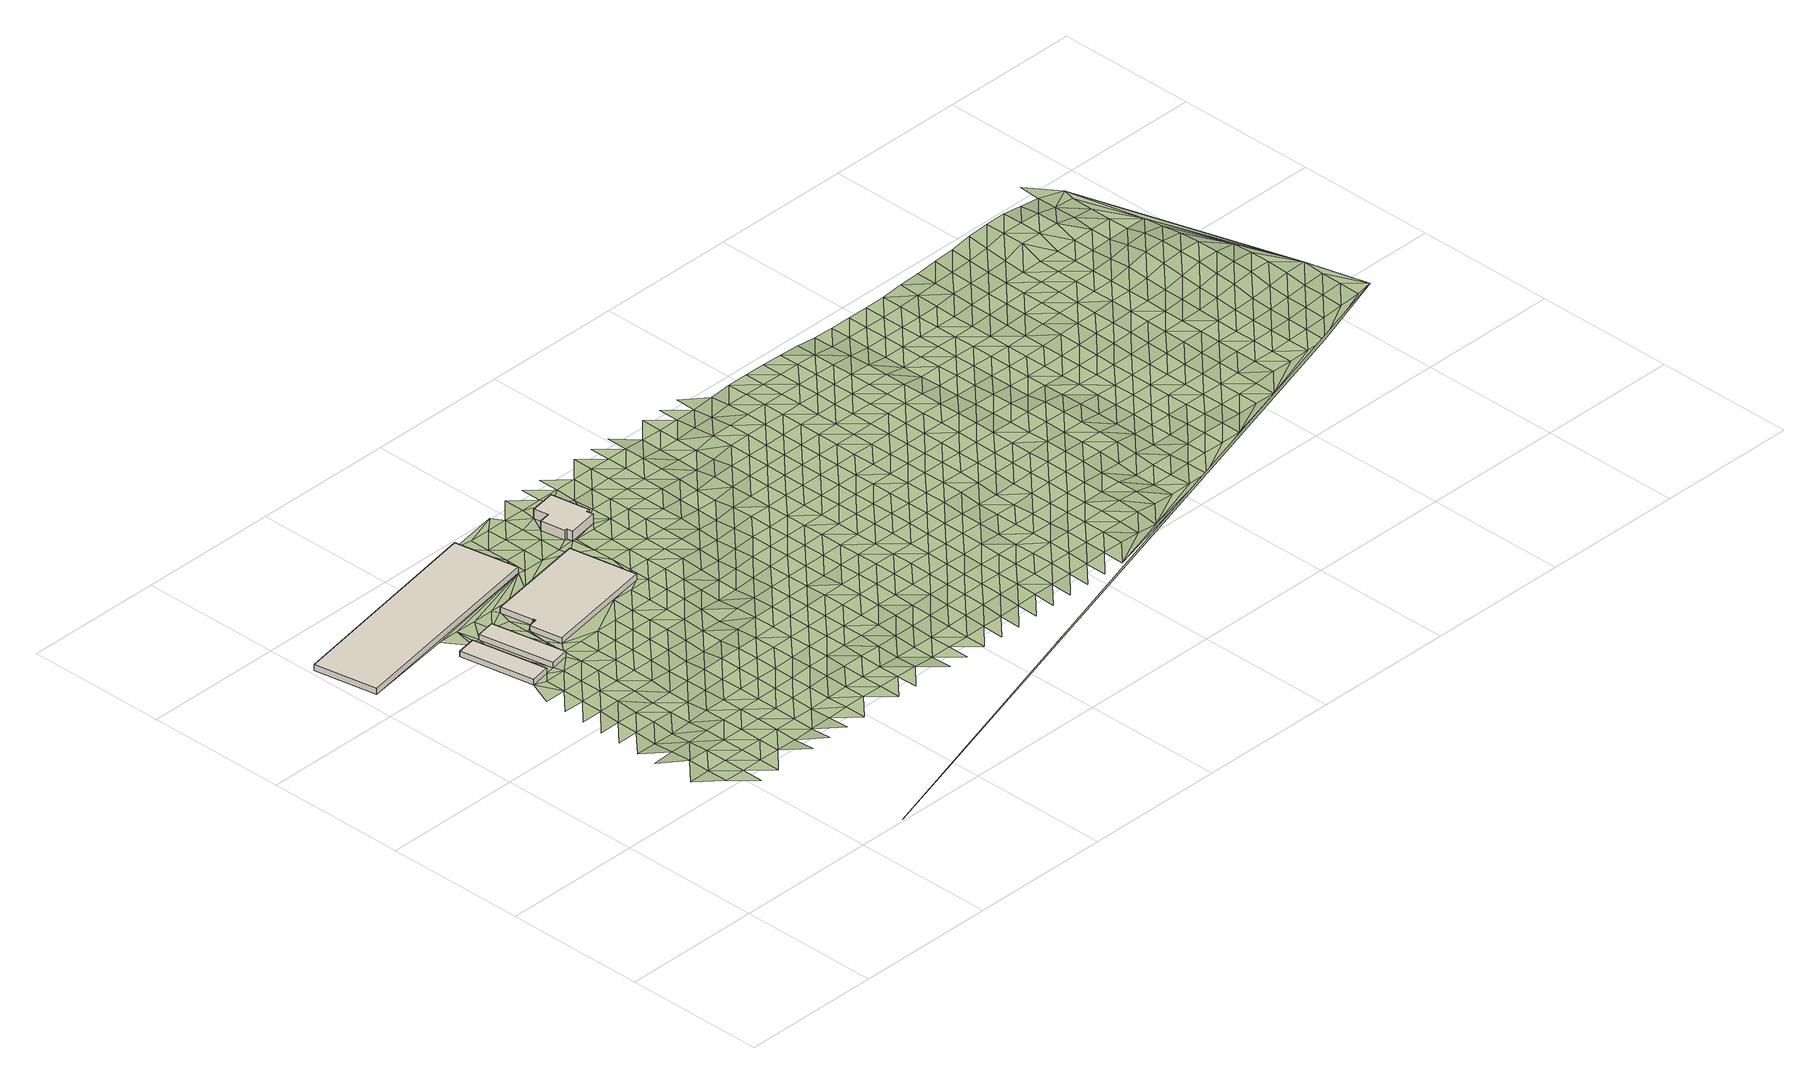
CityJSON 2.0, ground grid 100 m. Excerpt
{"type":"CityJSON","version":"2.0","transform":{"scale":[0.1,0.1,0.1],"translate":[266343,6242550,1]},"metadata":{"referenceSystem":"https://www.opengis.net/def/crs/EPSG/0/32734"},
"CityObjects":{
"building1":{"type":"Building","attributes":{"building":"office","building:levels":1,"building_height":4.1,"roof_height":8.4,"ground_height":4.3,"plus_code":"4FRW3FCF+97J"},"geometry":[{"type":"Solid","lod":"1","boundaries":[[[[0,1,2,3]],[[1,4,5,2]],[[4,6,7,5]],[[6,0,3,7]],[[3,2,5,7]],[[6,4,1,0]]]]}]},
"building2":{"type":"Building","attributes":{"building":"industrial","building:levels":1,"building_height":4.1,"roof_height":8.66,"ground_height":4.56,"plus_code":"4FRW3FCF+J6Q"},"geometry":[{"type":"Solid","lod":"1","boundaries":[[[[8,9,10,11]],[[9,12,13,10]],[[12,14,15,13]],[[14,8,11,15]],[[11,10,13,15]],[[14,12,9,8]]]]}]},
"building3":{"type":"Building","attributes":{"building":"office","building:levels":1,"building_height":4.1,"roof_height":8.33,"ground_height":4.23,"plus_code":"4FRW3FCF+98X"},"geometry":[{"type":"Solid","lod":"1","boundaries":[[[[16,17,18,19]],[[17,20,21,18]],[[20,22,23,21]],[[22,16,19,23]],[[19,18,21,23]],[[22,20,17,16]]]]}]},
"building4":{"type":"Building","attributes":{"building":"industrial","building:levels":1,"building_height":4.1,"roof_height":8.43,"ground_height":4.33,"plus_code":"4FRW3FCF+FHH"},"geometry":[{"type":"Solid","lod":"1","boundaries":[[[[24,25,26,27]],[[25,28,29,26]],[[28,30,31,29]],[[30,32,33,31]],[[32,34,35,33]],[[34,36,37,35]],[[36,38,39,37]],[[38,24,27,39]],[[27,26,29,31,33,35,37,39]],[[38,36,34,32,30,28,25,24]]]]}]},
"building5":{"type":"Building","attributes":{"building":"industrial","building:levels":2,"building_height":6.9,"roof_height":11.44,"ground_height":4.54,"plus_code":"4FRW3FCF+JRW"},"geometry":[{"type":"Solid","lod":"1","boundaries":[[[[40,41,42,43]],[[41,44,45,42]],[[44,46,47,45]],[[46,48,49,47]],[[48,50,51,49]],[[50,52,53,51]],[[52,54,55,53]],[[54,56,57,55]],[[56,58,59,57]],[[58,40,43,59]],[[43,42,45,47,49,51,53,55,57,59]],[[58,56,54,52,50,48,46,44,41,40]]]]}]},
"terrain1":{"type":"TINRelief","geometry":[{"type":"CompositeSurface","lod":"1","boundaries":[[[60,61,62]],[[60,62,63]],[[64,62,61]],[[65,66,63]],[[61,67,64]],[[68,65,69]],[[63,62,70]],[[64,71,62]],[[68,69,72]],[[62,71,70]],[[65,63,73]],[[74,72,75]],[[73,69,65]],[[73,63,70]],[[64,76,71]],[[77,75,78]],[[64,79,76]],[[72,69,80]],[[70,71,81]],[[69,73,82]],[[83,78,84]],[[81,71,76]],[[69,82,80]],[[85,75,72]],[[70,86,73]],[[87,84,88]],[[81,86,70]],[[89,76,79]],[[72,80,85]],[[90,88,4]],[[82,73,91]],[[75,92,78]],[[86,91,73]],[[93,81,76]],[[75,85,92]],[[78,94,84]],[[80,82,95]],[[81,93,86]],[[96,4,88]],[[91,97,82]],[[93,76,89]],[[78,92,94]],[[80,95,85]],[[88,84,98]],[[82,97,95]],[[4,96,6]],[[99,91,86]],[[84,94,98]],[[86,93,100]],[[85,101,92]],[[96,88,102]],[[91,99,97]],[[95,101,85]],[[86,100,99]],[[98,102,88]],[[102,6,96]],[[92,103,94]],[[93,89,104]],[[89,105,106]],[[92,101,103]],[[97,107,95]],[[104,100,93]],[[97,99,108]],[[104,89,106]],[[109,6,110]],[[6,111,110]],[[111,6,102]],[[95,107,101]],[[112,98,94]],[[97,108,107]],[[94,103,113]],[[109,114,115]],[[116,115,12]],[[109,110,117]],[[110,111,118]],[[99,100,119]],[[94,113,112]],[[110,118,117]],[[100,104,120]],[[114,109,117]],[[101,121,103]],[[122,102,98]],[[119,108,99]],[[20,111,102]],[[121,101,107]],[[117,118,114]],[[100,120,119]],[[106,123,104]],[[122,98,112]],[[113,103,124]],[[125,123,106]],[[20,102,122]],[[124,103,121]],[[107,108,126]],[[127,120,104]],[[108,119,128]],[[114,118,129]],[[123,127,104]],[[112,113,130]],[[108,128,126]],[[131,113,124]],[[132,121,107]],[[119,120,133]],[[122,134,20]],[[129,118,135]],[[112,130,122]],[[113,131,130]],[[127,133,120]],[[107,126,132]],[[136,20,134]],[[136,135,20]],[[137,128,119]],[[124,121,138]],[[139,134,122]],[[133,137,119]],[[123,140,127]],[[136,134,34]],[[121,132,138]],[[123,141,142]],[[139,122,130]],[[143,135,136]],[[144,131,124]],[[126,128,145]],[[137,146,128]],[[123,142,140]],[[147,136,34]],[[134,148,34]],[[149,129,135]],[[147,143,136]],[[143,150,135]],[[133,127,151]],[[114,12,115]],[[134,139,148]],[[124,138,144]],[[130,131,152]],[[128,146,145]],[[153,132,126]],[[154,135,150]],[[127,140,151]],[[155,143,147]],[[137,133,156]],[[154,149,135]],[[155,150,143]],[[131,144,152]],[[139,130,157]],[[126,145,153]],[[155,147,158]],[[138,132,159]],[[133,151,156]],[[155,154,150]],[[146,137,160]],[[155,158,161]],[[140,142,162]],[[148,163,34]],[[130,152,157]],[[114,129,12]],[[148,139,163]],[[132,153,159]],[[162,142,164]],[[144,138,165]],[[137,156,160]],[[146,166,145]],[[139,157,163]],[[140,167,151]],[[149,154,168]],[[138,159,165]],[[140,162,169]],[[152,144,170]],[[146,160,166]],[[153,145,171]],[[140,169,167]],[[156,151,172]],[[144,165,170]],[[12,129,149]],[[157,152,173]],[[162,164,174]],[[145,166,171]],[[153,175,159]],[[151,167,172]],[[160,156,176]],[[174,169,162]],[[152,170,173]],[[157,177,163]],[[168,154,178]],[[179,34,163]],[[153,171,175]],[[180,165,159]],[[156,172,176]],[[166,160,181]],[[157,173,177]],[[167,169,182]],[[12,149,168]],[[159,175,180]],[[169,174,183]],[[184,170,165]],[[160,176,181]],[[185,171,166]],[[169,183,182]],[[186,172,167]],[[165,180,184]],[[187,173,170]],[[166,181,185]],[[175,171,188]],[[167,182,186]],[[177,179,163]],[[172,189,176]],[[183,174,190]],[[170,184,187]],[[12,168,178]],[[177,173,191]],[[171,185,188]],[[192,190,174]],[[193,180,175]],[[172,186,189]],[[181,176,194]],[[173,187,191]],[[182,183,195]],[[175,188,193]],[[190,196,183]],[[179,197,34]],[[180,198,184]],[[199,178,154]],[[176,189,194]],[[200,185,181]],[[191,179,177]],[[183,196,195]],[[184,198,187]],[[182,201,186]],[[180,193,198]],[[202,190,192]],[[181,194,200]],[[203,12,178]],[[188,185,204]],[[182,195,201]],[[187,205,191]],[[189,186,206]],[[190,202,196]],[[188,204,193]],[[185,200,204]],[[205,187,198]],[[186,201,206]],[[203,178,207]],[[189,208,194]],[[209,12,203]],[[191,210,179]],[[196,211,195]],[[209,212,12]],[[191,205,213]],[[196,202,214]],[[194,208,200]],[[193,215,198]],[[189,206,208]],[[204,216,193]],[[195,211,201]],[[210,191,213]],[[196,214,211]],[[212,209,217]],[[193,216,215]],[[218,205,198]],[[202,219,220]],[[203,221,209]],[[222,204,200]],[[223,212,217]],[[207,178,199]],[[208,224,200]],[[206,201,225]],[[220,214,202]],[[201,211,226]],[[215,218,198]],[[197,179,210]],[[227,213,205]],[[221,217,209]],[[222,216,204]],[[203,207,221]],[[200,224,222]],[[201,226,225]],[[208,206,228]],[[227,205,218]],[[210,213,229]],[[215,216,230]],[[214,231,211]],[[214,220,232]],[[223,217,233]],[[206,225,228]],[[216,222,230]],[[217,221,234]],[[224,208,235]],[[231,226,211]],[[236,212,223]],[[229,213,227]],[[214,232,231]],[[233,217,234]],[[229,197,210]],[[237,218,215]],[[208,228,235]],[[238,215,230]],[[207,239,221]],[[224,240,222]],[[226,241,225]],[[242,232,220]],[[243,207,199]],[[231,244,226]],[[238,237,215]],[[245,227,218]],[[234,221,239]],[[207,243,239]],[[224,235,240]],[[246,242,220]],[[247,197,229]],[[230,222,248]],[[233,236,223]],[[226,244,241]],[[228,225,249]],[[245,218,237]],[[250,199,197]],[[247,250,197]],[[251,229,227]],[[230,248,238]],[[231,232,252]],[[222,240,248]],[[242,253,232]],[[234,254,233]],[[225,241,249]],[[239,255,234]],[[235,228,256]],[[231,252,244]],[[245,251,227]],[[232,253,252]],[[243,199,257]],[[258,247,229]],[[243,259,239]],[[250,260,199]],[[254,234,255]],[[237,238,261]],[[228,249,256]],[[248,262,238]],[[236,233,254]],[[257,199,260]],[[241,244,263]],[[240,235,264]],[[257,259,243]],[[258,229,251]],[[239,265,255]],[[237,261,245]],[[247,266,250]],[[265,239,259]],[[244,252,263]],[[261,238,262]],[[253,242,267]],[[235,256,264]],[[242,268,269]],[[260,250,266]],[[270,248,240]],[[259,257,271]],[[272,257,260]],[[266,247,258]],[[241,273,249]],[[274,241,263]],[[242,269,267]],[[40,254,255]],[[251,245,275]],[[255,265,40]],[[252,253,276]],[[261,277,245]],[[264,270,240]],[[278,272,260]],[[279,262,248]],[[241,274,273]],[[251,275,258]],[[280,256,249]],[[275,245,277]],[[260,266,278]],[[253,267,276]],[[41,40,265]],[[281,263,252]],[[248,270,279]],[[272,282,257]],[[283,261,262]],[[254,40,284]],[[249,273,280]],[[258,285,266]],[[264,256,286]],[[278,287,272]],[[281,252,276]],[[288,274,263]],[[267,269,289]],[[290,254,284]],[[285,258,275]],[[283,262,279]],[[291,277,261]],[[256,280,286]],[[289,269,292]],[[287,282,272]],[[293,278,266]],[[294,270,264]],[[288,263,281]],[[273,274,295]],[[261,283,291]],[[293,266,285]],[[277,296,275]],[[267,297,276]],[[286,294,264]],[[298,267,289]],[[284,40,58]],[[273,295,280]],[[299,279,270]],[[274,288,295]],[[287,278,300]],[[275,296,285]],[[296,277,291]],[[278,293,301]],[[267,298,297]],[[290,284,302]],[[303,281,276]],[[270,294,299]],[[286,280,304]],[[305,283,279]],[[306,289,292]],[[287,300,282]],[[278,301,300]],[[307,282,308]],[[309,293,285]],[[288,281,303]],[[302,284,58]],[[280,295,304]],[[303,276,297]],[[309,285,296]],[[282,300,308]],[[305,279,299]],[[310,291,283]],[[311,298,289]],[[294,286,312]],[[286,304,313]],[[301,293,314]],[[295,288,315]],[[303,316,288]],[[283,305,310]],[[293,309,317]],[[318,308,300]],[[306,311,289]],[[58,308,319]],[[296,291,320]],[[297,298,321]],[[312,286,313]],[[299,294,322]],[[288,316,315]],[[293,317,314]],[[319,308,318]],[[323,302,58]],[[300,301,324]],[[304,295,325]],[[320,291,310]],[[298,311,321]],[[302,323,326]],[[309,296,327]],[[303,297,328]],[[294,312,322]],[[305,299,329]],[[306,330,331]],[[58,319,323]],[[301,314,324]],[[315,325,295]],[[300,332,318]],[[317,309,327]],[[328,316,303]],[[333,313,304]],[[327,296,320]],[[328,297,321]],[[329,299,322]],[[310,305,334]],[[311,306,335]],[[300,324,332]],[[333,304,325]],[[336,314,317]],[[337,312,313]],[[338,319,318]],[[316,339,315]],[[340,316,328]],[[305,329,334]],[[317,327,336]],[[335,306,331]],[[320,310,341]],[[321,311,342]],[[318,332,338]],[[337,313,333]],[[343,324,314]],[[323,319,344]],[[345,322,312]],[[316,340,339]],[[346,325,315]],[[341,310,334]],[[314,336,343]],[[311,335,342]],[[344,347,323]],[[348,327,320]],[[349,328,321]],[[344,319,338]],[[312,337,345]],[[332,324,350]],[[351,331,352]],[[353,329,322]],[[339,346,315]],[[354,333,325]],[[324,343,350]],[[348,320,341]],[[342,349,321]],[[355,340,328]],[[356,336,327]],[[353,322,345]],[[357,334,329]],[[358,338,332]],[[359,335,331]],[[354,325,346]],[[360,337,333]],[[332,350,358]],[[328,349,355]],[[356,327,348]],[[361,343,336]],[[339,340,362]],[[329,353,357]],[[359,331,351]],[[334,363,341]],[[335,364,342]],[[360,333,354]],[[338,365,344]],[[366,345,337]],[[340,355,362]],[[361,336,356]],[[338,358,367]],[[350,343,368]],[[369,346,339]],[[363,334,357]],[[335,359,364]],[[370,348,341]],[[371,349,342]],[[365,338,367]],[[337,360,366]],[[350,368,358]],[[354,346,369]],[[372,353,345]],[[373,351,374]],[[368,343,361]],[[369,339,362]],[[370,341,363]],[[364,371,342]],[[355,349,375]],[[376,356,348]],[[377,344,365]],[[372,345,366]],[[378,357,353]],[[367,358,379]],[[354,380,360]],[[381,359,351]],[[368,379,358]],[[370,376,348]],[[349,371,375]],[[354,369,380]],[[362,355,382]],[[383,361,356]],[[353,372,378]],[[381,351,373]],[[363,357,384]],[[367,385,365]],[[366,360,386]],[[359,387,364]],[[362,382,369]],[[355,375,382]],[[383,356,376]],[[380,386,360]],[[379,385,367]],[[388,368,361]],[[363,384,370]],[[378,384,357]],[[359,381,387]],[[365,389,377]],[[371,364,390]],[[372,366,391]],[[368,388,379]],[[392,380,369]],[[373,393,394]],[[383,388,361]],[[385,389,365]],[[386,391,366]],[[392,369,382]],[[390,364,387]],[[395,375,371]],[[378,372,396]],[[376,370,397]],[[373,394,381]],[[384,398,370]],[[391,396,372]],[[376,397,383]],[[399,386,380]],[[379,400,385]],[[379,388,401]],[[397,370,398]],[[371,390,395]],[[380,392,402]],[[382,375,403]],[[384,378,404]],[[387,381,405]],[[396,406,378]],[[379,401,400]],[[380,402,399]],[[394,407,381]],[[408,389,385]],[[391,386,409]],[[375,395,403]],[[388,383,410]],[[392,382,411]],[[404,378,406]],[[397,412,383]],[[381,407,405]],[[389,408,413]],[[414,398,384]],[[415,390,387]],[[385,400,408]],[[386,399,409]],[[410,401,388]],[[396,391,416]],[[417,394,418]],[[410,383,412]],[[382,403,411]],[[402,392,419]],[[384,404,414]],[[415,387,405]],[[420,395,390]],[[421,397,398]],[[391,409,416]],[[396,422,406]],[[400,401,423]],[[407,394,424]],[[392,411,419]],[[425,399,402]],[[423,401,410]],[[421,398,414]],[[390,415,420]],[[426,412,397]],[[395,427,403]],[[396,416,422]],[[394,417,424]],[[406,428,404]],[[405,407,429]],[[402,419,425]],[[408,400,430]],[[399,431,409]],[[395,420,427]],[[397,421,426]],[[400,423,432]],[[433,410,412]],[[411,403,434]],[[428,406,422]],[[407,424,429]],[[430,435,408]],[[436,414,404]],[[437,415,405]],[[400,432,430]],[[399,425,431]],[[416,409,438]],[[439,417,440]],[[433,412,426]],[[403,427,434]],[[423,410,441]],[[415,437,420]],[[411,442,419]],[[404,428,436]],[[437,405,429]],[[443,421,414]],[[409,431,438]],[[422,416,444]],[[441,432,423]],[[424,417,445]],[[441,410,433]],[[411,434,442]],[[425,419,446]],[[443,414,436]],[[447,426,421]],[[427,420,448]],[[437,449,420]],[[416,438,444]],[[417,439,445]],[[428,422,450]],[[429,424,451]],[[419,442,446]],[[452,430,432]],[[431,425,453]],[[420,449,448]],[[421,443,447]],[[432,441,454]],[[433,426,455]],[[456,434,427]],[[429,451,437]],[[450,422,444]],[[424,445,451]],[[436,428,457]],[[432,454,452]],[[425,446,453]],[[433,455,441]],[[439,458,459]],[[460,438,431]],[[455,426,447]],[[427,448,456]],[[461,449,437]],[[442,434,462]],[[428,450,457]],[[443,436,463]],[[464,430,452]],[[461,437,451]],[[431,453,460]],[[444,438,465]],[[454,441,466]],[[467,445,439]],[[434,456,462]],[[468,446,442]],[[455,466,441]],[[463,436,457]],[[447,443,469]],[[448,449,470]],[[449,461,471]],[[438,460,465]],[[439,459,467]],[[450,444,472]],[[451,445,473]],[[442,462,468]],[[452,454,474]],[[453,446,475]],[[449,471,470]],[[443,463,469]],[[466,476,454]],[[477,455,447]],[[448,478,456]],[[472,444,465]],[[445,467,473]],[[452,474,464]],[[479,457,450]],[[461,451,480]],[[453,475,460]],[[454,476,474]],[[446,468,475]],[[455,477,466]],[[481,459,482]],[[477,447,469]],[[448,470,478]],[[462,456,483]],[[450,472,479]],[[451,473,480]],[[471,461,484]],[[485,465,460]],[[486,463,457]],[[459,487,467]],[[456,478,483]],[[485,460,475]],[[488,468,462]],[[466,489,476]],[[466,477,490]],[[486,457,479]],[[461,480,484]],[[471,491,470]],[[492,469,463]],[[459,481,487]],[[493,472,465]],[[473,467,494]],[[495,465,485]],[[462,483,488]],[[466,490,489]],[[496,481,482]],[[497,474,476]],[[470,491,478]],[[468,498,475]],[[471,484,491]],[[463,486,492]],[[477,469,499]],[[493,465,495]],[[467,487,494]],[[474,497,500]],[[501,479,472]],[[480,473,502]],[[468,488,498]],[[476,489,497]],[[499,490,477]],[[485,475,503]],[[499,469,492]],[[483,478,504]],[[472,493,501]],[[478,491,505]],[[473,494,502]],[[480,506,484]],[[507,486,479]],[[481,496,487]],[[498,503,475]],[[495,485,508]],[[483,504,488]],[[489,490,509]],[[478,505,504]],[[496,482,510]],[[509,490,499]],[[480,502,506]],[[507,479,501]],[[511,492,486]],[[484,512,491]],[[494,487,513]],[[508,485,503]],[[495,514,493]],[[487,496,513]],[[497,489,515]],[[512,505,491]],[[498,488,516]],[[484,506,512]],[[486,507,511]],[[504,517,488]],[[489,509,518]],[[519,499,492]],[[493,514,501]],[[514,495,508]],[[515,520,497]],[[521,502,494]],[[489,518,515]],[[488,517,516]],[[513,522,494]],[[523,503,498]],[[519,492,511]],[[509,499,524]],[[501,525,507]],[[504,505,526]],[[527,505,512]],[[494,522,521]],[[506,502,528]],[[514,525,501]],[[516,523,498]],[[529,508,503]],[[524,518,509]],[[530,513,496]],[[524,499,519]],[[505,527,526]],[[507,531,511]],[[517,504,532]],[[502,521,528]],[[512,506,533]],[[513,530,522]],[[529,503,523]],[[525,531,507]],[[530,496,510]],[[514,508,534]],[[504,526,532]],[[511,535,519]],[[536,515,518]],[[537,516,517]],[[506,528,533]],[[518,524,538]],[[525,514,534]],[[539,527,512]],[[521,522,540]],[[534,508,529]],[[531,535,511]],[[517,532,537]],[[518,538,536]],[[522,530,540]],[[519,541,524]],[[542,523,516]],[[512,533,539]],[[543,531,525]],[[526,527,544]],[[482,545,510]],[[535,541,519]],[[528,521,546]],[[525,534,543]],[[542,516,537]],[[521,540,547]],[[548,529,523]],[[538,524,549]],[[530,510,550]],[[527,539,544]],[[532,526,551]],[[541,549,524]],[[521,547,546]],[[535,531,552]],[[533,528,553]],[[530,550,540]],[[548,523,542]],[[531,543,554]],[[534,529,555]],[[538,556,536]],[[526,544,551]],[[537,532,557]],[[528,546,553]],[[531,554,552]],[[549,556,538]],[[541,535,558]],[[539,533,559]],[[547,540,560]],[[555,529,548]],[[543,534,561]],[[532,551,557]],[[550,560,540]],[[562,550,510]],[[542,537,563]],[[535,552,558]],[[556,564,536]],[[533,553,559]],[[541,565,549]],[[554,543,561]],[[566,544,539]],[[561,534,555]],[[542,563,548]],[[547,567,546]],[[560,568,547]],[[563,537,557]],[[556,549,565]],[[541,558,565]],[[539,559,566]],[[569,551,544]],[[547,568,567]],[[552,554,570]],[[546,571,553]],[[550,562,560]],[[561,572,554]],[[548,573,555]],[[574,564,556]],[[563,575,548]],[[544,566,569]],[[562,510,576]],[[557,551,577]],[[546,567,571]],[[554,572,570]],[[556,565,574]],[[558,552,578]],[[579,559,553]],[[560,580,568]],[[573,548,575]],[[581,561,555]],[[551,569,577]],[[560,562,580]],[[582,563,557]],[[552,570,578]],[[564,574,583]],[[553,571,579]],[[565,558,584]],[[561,581,572]],[[567,568,585]],[[559,586,566]],[[581,555,573]],[[580,585,568]],[[582,557,577]],[[587,575,563]],[[566,586,569]],[[545,576,510]],[[558,578,584]],[[559,579,586]],[[588,570,572]],[[574,565,589]],[[571,567,590]],[[576,580,562]],[[591,567,585]],[[563,582,587]],[[588,572,581]],[[573,575,592]],[[583,574,589]],[[577,569,593]],[[589,565,584]],[[567,591,590]],[[593,569,586]],[[594,578,570]],[[573,592,581]],[[595,579,571]],[[592,575,587]],[[588,596,570]],[[597,585,580]],[[598,580,576]],[[599,600,545]],[[601,582,577]],[[570,596,594]],[[589,602,583]],[[571,590,595]],[[603,577,593]],[[584,578,604]],[[579,605,586]],[[598,597,580]],[[606,591,585]],[[607,588,581]],[[592,608,581]],[[601,577,603]],[[600,609,610]],[[611,587,582]],[[578,594,604]],[[579,595,605]],[[588,607,596]],[[612,593,586]],[[613,589,584]],[[606,585,597]],[[607,581,608]],[[590,591,614]],[[582,601,611]],[[592,587,615]],[[589,613,602]],[[616,598,576]],[[613,584,604]],[[605,612,586]],[[594,596,617]],[[590,614,595]],[[603,593,618]],[[591,606,614]],[[615,587,611]],[[596,607,617]],[[616,576,545]],[[619,608,592]],[[620,597,598]],[[612,618,593]],[[621,605,595]],[[601,603,622]],[[623,602,613]],[[594,624,604]],[[606,597,620]],[[594,617,625]],[[592,615,619]],[[614,621,595]],[[616,620,598]],[[607,608,626]],[[622,603,618]],[[611,601,627]],[[604,624,613]],[[594,625,624]],[[607,626,617]],[[612,605,628]],[[626,608,619]],[[629,605,621]],[[614,606,630]],[[620,631,606]],[[601,622,627]],[[611,632,615]],[[616,545,633]],[[629,628,605]],[[625,617,634]],[[635,623,613]],[[614,630,621]],[[636,618,612]],[[606,631,630]],[[624,637,613]],[[632,611,627]],[[626,634,617]],[[638,619,615]],[[620,616,639]],[[636,612,628]],[[635,613,637]],[[621,640,629]],[[641,622,618]],[[624,625,642]],[[639,631,620]],[[634,643,625]],[[615,632,638]],[[630,640,621]],[[639,616,633]],[[644,626,619]],[[641,618,636]],[[645,633,545]],[[646,627,622]],[[625,643,642]],[[626,644,634]],[[647,628,629]],[[648,637,624]],[[644,619,638]],[[640,649,629]],[[630,631,650]],[[622,641,646]],[[651,631,639]],[[632,627,652]],[[624,642,648]],[[647,629,649]],[[635,637,653]],[[654,636,628]],[[631,651,650]],[[634,655,643]],[[640,630,656]],[[652,627,646]],[[634,644,657]],[[638,632,658]],[[659,639,633]],[[653,637,648]],[[654,628,647]],[[660,645,545]],[[661,641,636]],[[634,657,655]],[[630,650,656]],[[642,643,662]],[[640,663,649]],[[632,652,658]],[[659,633,645]],[[664,651,639]],[[644,638,665]],[[661,636,654]],[[666,646,641]],[[643,655,662]],[[640,656,663]],[[665,657,644]],[[667,647,649]],[[668,648,642]],[[665,638,658]],[[639,659,664]],[[650,651,669]],[[641,661,666]],[[652,646,670]],[[654,647,667]],[[642,662,668]],[[667,649,663]],[[655,657,671]],[[672,653,648]],[[651,664,669]],[[656,650,673]],[[670,646,666]],[[671,657,665]],[[674,658,652]],[[675,659,645]],[[654,676,661]],[[672,648,668]],[[650,669,673]],[[676,654,667]],[[655,677,662]],[[663,656,678]],[[655,671,679]],[[652,670,674]],[[675,645,660]],[[664,659,680]],[[666,661,681]],[[682,665,658]],[[655,679,677]],[[656,673,678]],[[676,681,661]],[[667,663,683]],[[668,662,684]],[[682,658,674]],[[659,675,680]],[[671,665,685]],[[686,669,664]],[[666,687,670]],[[683,676,667]],[[681,688,666]],[[662,677,684]],[[683,663,678]],[[685,679,671]],[[672,668,689]],[[664,680,686]],[[685,665,682]],[[690,673,669]],[[687,666,688]],[[691,674,670]],[[675,660,692]],[[689,668,684]],[[693,681,676]],[[669,686,690]],[[694,676,683]],[[677,679,695]],[[682,674,691]],[[678,673,696]],[[679,685,697]],[[670,687,691]],[[698,680,675]],[[676,694,693]],[[699,688,681]],[[679,697,695]],[[673,690,696]],[[685,682,700]],[[701,683,678]],[[702,684,677]],[[675,692,698]],[[680,703,686]],[[681,693,699]],[[700,682,691]],[[704,692,660]],[[687,688,705]],[[677,695,702]],[[701,678,696]],[[706,697,685]],[[707,689,684]],[[686,703,690]],[[708,694,683]],[[680,698,703]],[[687,705,691]],[[660,545,600]],[[705,688,699]],[[700,706,685]],[[707,684,702]],[[683,701,708]],[[709,696,690]],[[710,693,694]],[[695,697,711]],[[712,700,691]],[[706,713,697]],[[709,690,703]],[[714,698,692]],[[712,691,705]],[[715,704,660]],[[694,708,710]],[[716,699,693]],[[697,713,711]],[[717,701,696]],[[718,702,695]],[[692,704,714]],[[719,696,709]],[[698,720,703]],[[706,700,721]],[[693,710,716]],[[700,712,722]],[[699,723,705]],[[707,702,718]],[[717,696,719]],[[695,711,718]],[[708,701,724]],[[698,714,720]],[[700,722,721]],[[713,706,725]],[[705,723,712]],[[709,703,726]],[[723,699,716]],[[701,717,724]],[[710,708,727]],[[706,721,725]],[[728,707,718]],[[720,726,703]],[[711,713,729]],[[704,715,714]],[[719,709,730]],[[722,712,731]],[[712,723,732]],[[708,724,727]],[[716,710,733]],[[711,729,718]],[[713,725,729]],[[730,709,726]],[[714,734,720]],[[717,719,735]],[[712,732,731]],[[721,722,736]],[[710,727,733]],[[715,734,714]],[[723,716,737]],[[728,718,738]],[[735,719,730]],[[739,724,717]],[[722,731,736]],[[738,718,729]],[[725,721,740]],[[737,732,723]],[[741,726,720]],[[737,716,733]],[[742,720,734]],[[717,735,739]],[[743,727,724]],[[660,600,715]],[[721,736,740]],[[744,728,738]],[[742,741,720]],[[729,725,745]],[[746,731,732]],[[747,730,726]],[[734,715,748]],[[746,732,737]],[[724,739,743]],[[749,733,727]],[[725,740,745]],[[747,726,741]],[[734,748,742]],[[750,735,730]],[[751,738,729]],[[752,736,731]],[[727,743,749]],[[746,753,731]],[[733,754,737]],[[729,745,751]],[[750,730,747]],[[744,738,755]],[[756,739,735]],[[731,753,752]],[[757,740,736]],[[758,741,742]],[[754,733,749]],[[748,759,742]],[[760,748,715]],[[761,746,737]],[[751,755,738]],[[735,750,756]],[[762,743,739]],[[736,752,757]],[[742,759,758]],[[745,740,763]],[[746,761,753]],[[764,747,741]],[[761,737,754]],[[739,756,762]],[[765,749,743]],[[740,757,763]],[[764,741,758]],[[748,760,759]],[[752,753,766]],[[767,750,747]],[[751,745,768]],[[760,715,769]],[[743,762,765]],[[766,753,761]],[[754,749,770]],[[750,767,756]],[[745,763,768]],[[767,747,764]],[[757,752,771]],[[772,755,751]],[[754,770,761]],[[758,759,773]],[[770,749,765]],[[771,752,766]],[[759,760,774]],[[772,751,768]],[[758,773,764]],[[762,756,775]],[[759,774,773]],[[767,776,756]],[[777,763,757]],[[757,771,778]],[[600,769,715]],[[762,775,765]],[[779,766,761]],[[770,780,761]],[[756,776,775]],[[757,778,777]],[[769,774,760]],[[771,766,779]],[[767,764,781]],[[782,768,763]],[[779,761,780]],[[773,783,764]],[[770,765,784]],[[781,776,767]],[[775,785,765]],[[763,777,782]],[[781,764,783]],[[786,778,771]],[[787,772,768]],[[788,773,774]],[[784,765,785]],[[789,774,769]],[[771,779,786]],[[790,780,770]],[[787,768,782]],[[791,775,776]],[[789,788,774]],[[792,776,781]],[[778,793,777]],[[794,783,773]],[[786,795,778]],[[770,784,790]],[[779,780,796]],[[776,792,791]],[[797,785,775]],[[778,795,793]],[[773,788,794]],[[796,786,779]],[[798,781,783]],[[799,782,777]],[[796,780,790]],[[800,789,769]],[[775,791,797]],[[785,801,784]],[[798,783,794]],[[777,793,799]],[[802,795,786]],[[787,782,803]],[[804,792,781]],[[800,769,600]],[[805,788,789]],[[801,785,797]],[[802,786,796]],[[806,790,784]],[[781,798,804]],[[799,803,782]],[[807,793,795]],[[808,791,792]],[[789,800,805]],[[809,794,788]],[[807,795,802]],[[784,801,806]],[[810,796,790]],[[792,804,808]],[[811,797,791]],[[799,793,812]],[[788,805,809]],[[813,798,794]],[[793,807,812]],[[810,790,806]],[[814,802,796]],[[815,800,600]],[[791,808,811]],[[801,797,816]],[[813,794,809]],[[803,799,817]],[[804,798,818]],[[810,814,796]],[[812,819,799]],[[807,802,820]],[[805,800,821]],[[816,797,811]],[[806,801,822]],[[799,819,817]],[[798,813,818]],[[820,812,807]],[[808,804,823]],[[814,820,802]],[[821,800,815]],[[809,805,824]],[[801,816,822]],[[815,600,825]],[[810,806,826]],[[804,818,823]],[[811,808,827]],[[805,821,824]],[[813,809,828]],[[819,812,829]],[[812,820,830]],[[826,806,822]],[[814,810,831]],[[808,823,827]],[[816,811,832]],[[828,809,824]],[[812,830,829]],[[833,817,819]],[[834,818,813]],[[831,810,826]],[[820,814,835]],[[836,821,815]],[[832,811,827]],[[837,825,600]],[[838,822,816]],[[813,828,834]],[[833,819,829]],[[830,820,835]],[[839,823,818]],[[835,814,831]],[[815,825,836]],[[840,824,821]],[[816,832,838]],[[841,826,822]],[[818,834,839]],[[842,827,823]],[[821,836,840]],[[843,828,824]],[[829,830,844]],[[835,845,830]],[[841,822,838]],[[610,837,600]],[[846,831,826]],[[823,839,842]],[[827,847,832]],[[830,845,844]],[[843,824,840]],[[848,833,829]],[[849,834,828]],[[846,826,841]],[[850,835,831]],[[851,836,825]],[[847,827,842]],[[852,838,832]],[[848,829,844]],[[828,843,849]],[[835,850,845]],[[853,839,834]],[[850,831,846]],[[851,825,837]],[[854,840,836]],[[832,847,852]],[[855,841,838]],[[834,849,853]],[[856,842,839]],[[857,844,845]],[[836,851,854]],[[858,843,840]],[[845,850,857]],[[855,838,852]],[[856,847,842]],[[859,846,841]],[[839,853,856]],[[843,858,849]],[[858,840,854]],[[837,610,851]],[[848,844,860]],[[847,856,852]],[[850,846,859]],[[859,841,855]],[[857,861,844]],[[858,853,849]],[[848,860,862]],[[851,610,854]],[[852,856,855]],[[857,850,859]],[[861,860,844]],[[853,858,856]],[[610,858,854]],[[855,856,859]],[[859,861,857]],[[858,859,856]],[[860,858,610]],[[859,858,860]],[[860,861,859]]]}]}
},
"vertices":[
[859,3129,33],[720,3105,33],[720,3105,74],[859,3129,74],[815,2577,33],[815,2577,74],[954,2602,33],[954,2602,74],
[6,3641,33],[85,3191,33],[85,3191,77],[6,3641,77],[1601,3459,33],[1601,3459,77],[1521,3914,33],[1521,3914,77],
[929,3144,31],[1027,2616,31],[1027,2616,73],[929,3144,73],[1162,2641,31],[1162,2641,73],[1064,3169,31],[1064,3169,73],
[1224,3248,31],[1264,3015,31],[1264,3015,74],[1224,3248,74],[1271,3016,31],[1271,3016,74],[1274,2999,31],[1274,2999,74],[1208,2988,31],[1208,2988,74],[1247,2758,31],[1247,2758,74],[2046,2895,31],[2046,2895,74],[1963,3374,31],[1963,3374,74],
[2080,3786,34],[2097,3682,34],[2097,3682,104],[2080,3786,104],[2016,3669,34],[2016,3669,104],[2045,3496,34],[2045,3496,104],[2065,3499,34],[2065,3499,104],[2073,3454,34],[2073,3454,104],[2291,3490,34],[2291,3490,104],[2283,3537,34],[2283,3537,104],[2308,3541,34],[2308,3541,104],[2262,3816,34],[2262,3816,104],
[743,1195,21],[894,1045,28],[894,1195,28],[894,1350,28],[1044,1045,28],[894,1495,20],[743,1495,12],[1044,895,28],[743,1640,15],[894,1640,10],[1044,1350,28],[1044,1195,28],[894,1795,21],[1044,1495,20],[743,1795,20],[894,1945,21],[1194,1045,27],[743,1945,20],[894,2095,30],[1194,895,26],[1044,1795,21],[1194,1195,29],[1044,1640,10],[743,2095,30],[894,2245,32],[1044,1945,21],[1194,1350,29],[743,2245,32],[894,2400,33],[1344,1045,27],[743,2400,33],[1194,1495,28],[1044,2095,30],[1344,1195,28],[1044,2245,32],[1194,1795,15],[894,2545,33],[1194,1640,17],[1044,2400,33],[1344,1495,30],[1344,1350,30],[1194,1945,15],[1044,2545,33],[1194,2095,31],[1494,1195,28],[1494,895,34],[1494,1045,25],[1344,1795,15],[1344,1640,28],[859,3129,34],[894,2995,34],[1027,2616,33],[1194,2400,33],[1194,2245,32],[894,3295,34],[743,3295,34],[85,3191,34],[894,3145,34],[929,3144,34],[1494,1495,32],[1494,1350,31],[1344,1945,15],[1194,2545,32],[1645,1045,29],[1344,2095,29],[1645,895,38],[1494,1795,25],[1645,1195,29],[1494,1640,32],[1044,3295,34],[1344,2400,33],[1344,2245,31],[1494,1945,25],[1645,1350,32],[1194,2690,31],[1064,3169,34],[1194,2845,32],[1645,1495,33],[1494,2095,23],[1344,2545,32],[1795,1195,29],[1795,895,39],[1795,1045,34],[1194,2995,33],[1494,2245,30],[1645,1795,32],[1645,1640,35],[1208,2988,33],[1344,2690,32],[1194,3295,34],[1194,3145,34],[1795,1350,33],[1494,2400,33],[1645,1945,32],[1224,3248,34],[1264,3015,33],[1795,1495,34],[1494,2545,33],[1274,2999,33],[1645,2095,17],[1795,1640,36],[1271,3016,33],[1945,1045,38],[1494,2690,32],[1945,895,38],[1645,2245,29],[1795,1795,36],[1945,1350,37],[1344,3295,34],[1945,1195,33],[1645,2400,33],[1795,1945,36],[1945,1495,37],[1645,2545,32],[2095,1045,40],[1795,2095,14],[1945,1640,37],[1645,2690,34],[1494,3295,34],[1795,2845,32],[1795,2245,25],[1945,1795,37],[2095,1350,44],[2095,1195,38],[1795,2400,32],[1945,1945,37],[2095,1495,43],[1795,2545,32],[1945,2095,18],[2095,1640,39],[2245,1045,38],[1795,2690,32],[2245,895,38],[1945,2245,18],[2095,1795,38],[2245,1350,38],[2245,1195,35],[2046,2895,32],[1945,2400,30],[1963,3374,35],[2095,1945,38],[2245,1495,46],[2396,1045,38],[1645,3445,33],[2095,2095,28],[1945,2545,32],[2245,1640,45],[1795,3445,34],[2245,1795,42],[1645,3595,36],[1945,2845,32],[2396,1350,38],[1521,3914,35],[1945,2690,32],[2396,1195,35],[2095,2400,25],[2095,2245,12],[1645,3750,35],[2095,2545,32],[2396,895,38],[2546,1045,33],[1795,3595,36],[2245,2095,40],[1645,3895,34],[2245,1945,42],[2396,1640,45],[2396,1495,46],[2095,2690,32],[2396,1795,42],[2095,2845,32],[2245,2245,33],[2546,1350,35],[2546,1195,27],[1795,3895,34],[1795,3750,36],[2396,1945,42],[1895,3977,34],[2245,2545,25],[2245,2400,17],[1945,3595,36],[2396,2095,40],[2546,1640,45],[2696,1045,26],[1945,3445,35],[2546,1495,44],[2245,2690,32],[2696,895,32],[2095,2995,32],[2396,2245,33],[2546,1795,43],[2095,3145,33],[2245,2845,32],[2696,1350,34],[2696,1195,25],[1945,3895,34],[1945,3750,36],[2546,1945,43],[2073,3454,35],[2245,2995,32],[2045,3496,35],[2095,3295,33],[2396,2545,17],[2396,2400,17],[2696,1495,45],[2546,2095,41],[2016,3669,36],[2245,3145,33],[2846,1195,25],[2846,895,24],[2846,1045,27],[2546,2245,40],[2065,3499,35],[2095,3445,35],[2696,1795,48],[2696,1640,47],[2396,2845,33],[2846,1350,33],[2396,2690,26],[2245,3295,33],[2546,2400,30],[2696,1945,48],[2846,1495,41],[2291,3490,35],[2546,2545,28],[2095,3895,33],[2396,2995,32],[2696,2095,42],[2245,3445,35],[2846,1640,48],[2996,1045,25],[2095,4040,33],[2546,2690,17],[2996,895,25],[2396,3145,32],[2696,2245,42],[2846,1795,51],[2546,2845,25],[2996,1350,34],[2996,1195,27],[2696,2400,40],[2396,3445,35],[2396,3295,32],[2245,3895,33],[2996,1495,40],[2846,1945,51],[2696,2545,40],[3147,1045,23],[2283,3537,35],[2308,3541,35],[2546,2995,31],[2696,2690,27],[3147,1195,32],[2846,2245,44],[2846,2095,43],[2546,3295,31],[2996,1795,50],[2996,1640,46],[2546,3145,31],[2396,3595,34],[2396,3750,26],[2696,2845,15],[3147,1350,36],[2846,2400,43],[2396,3895,30],[2546,3445,34],[2996,1945,50],[2245,4040,33],[2696,2995,23],[3147,1495,43],[2846,2545,42],[3147,895,21],[3297,1045,23],[2546,3595,34],[2996,2095,46],[2846,2690,39],[3297,1195,35],[2696,3145,31],[2996,2245,45],[2546,3750,31],[3147,1795,50],[3147,1640,47],[2846,2845,30],[3297,1350,39],[2696,3295,31],[2546,3895,32],[2996,2400,44],[3147,1945,50],[2396,4040,33],[2846,2995,16],[3297,1495,42],[2696,3445,32],[3447,1045,29],[3297,895,17],[2996,2545,44],[3147,2095,49],[3297,1640,46],[2846,3145,20],[2996,2690,40],[2696,3595,33],[3447,1195,38],[3147,2245,46],[2846,3295,20],[3297,1795,49],[2996,2845,40],[3447,1350,37],[2696,3895,34],[3147,2400,46],[2696,3750,33],[2846,3445,30],[3297,1945,49],[2996,2995,34],[3447,1495,40],[3147,2545,44],[3597,1045,32],[3447,895,24],[3447,1640,44],[2996,3145,15],[2696,4040,34],[3147,2690,42],[2846,3595,31],[3297,2095,50],[3597,1195,36],[3447,1795,47],[2996,3295,15],[3147,2845,40],[2846,3750,32],[3297,2245,47],[3597,1350,35],[2996,3445,22],[2846,3895,33],[3597,1495,35],[3297,2400,47],[3447,1945,47],[3597,895,25],[3747,1045,32],[3597,1640,41],[3297,2545,45],[3147,3145,36],[3147,2995,41],[3447,2245,47],[2996,3750,29],[2996,3595,27],[3447,2095,51],[3597,1795,44],[3297,2845,42],[3747,1350,35],[3297,2690,43],[3747,1195,36],[2996,3895,32],[3447,2400,48],[3147,3445,13],[3597,1945,44],[3147,3295,36],[2846,4040,33],[3297,2995,42],[3747,1495,35],[3447,2545,45],[3898,1045,32],[3747,895,25],[3597,2095,49],[3747,1640,41],[3297,3145,43],[3447,2690,43],[3147,3595,17],[3898,1195,37],[3597,2245,48],[3297,3295,43],[3747,1795,44],[3447,2845,42],[3898,1350,36],[3147,3895,21],[3597,2400,46],[3147,3750,18],[3297,3445,18],[3747,1945,44],[2996,4040,32],[3447,2995,43],[3898,1495,33],[3597,2545,45],[4048,1045,31],[3898,895,26],[3297,3595,13],[3747,2095,49],[3447,3145,44],[3597,2690,43],[4048,1195,37],[3747,2245,48],[3447,3295,44],[3898,1795,38],[3898,1640,34],[3597,2845,42],[4048,1350,39],[3297,3895,16],[3747,2400,46],[3297,3750,15],[3447,3445,47],[3898,1945,38],[3597,2995,43],[4048,895,28],[4198,1045,37],[3747,2545,44],[4048,1495,37],[3898,2095,49],[3597,3145,44],[3297,4040,17],[3747,2690,43],[3447,3595,44],[4198,1195,41],[3898,2245,48],[3597,3295,44],[4048,1795,31],[4048,1640,32],[3747,2845,42],[4198,1350,42],[3447,3895,14],[3898,2400,46],[3447,3750,28],[3597,3445,47],[4048,1945,31],[3747,2995,43],[4198,1495,36],[4348,1045,38],[4198,895,34],[4048,2095,47],[4198,1640,33],[3898,2545,44],[3747,3145,44],[4348,1195,40],[4048,2245,48],[3597,3750,28],[3597,3595,44],[4198,1795,27],[3747,3295,44],[3898,2845,42],[4348,1350,41],[3898,2690,42],[4498,1045,30],[3597,3895,14],[4048,2400,46],[3747,3445,48],[3447,4040,17],[3898,2995,43],[4348,1495,39],[4048,2545,44],[4198,2095,42],[4198,1945,27],[4348,1640,37],[3898,3145,44],[4048,2690,42],[3747,3595,49],[4648,1045,18],[3898,3295,44],[4348,1795,33],[4498,1195,40],[4048,2845,41],[3747,3895,31],[4198,2400,45],[4198,2245,46],[3747,3750,46],[3898,3445,47],[3597,4040,17],[4498,1495,39],[4498,1350,44],[4198,2545,42],[3898,3595,46],[4048,2995,42],[4348,2095,39],[4348,1945,33],[4498,1640,38],[4198,2690,42],[4648,1195,37],[4048,3145,44],[4348,2245,42],[4498,1795,38],[4198,2845,42],[4048,3295,44],[3898,3895,43],[4348,2400,42],[3898,3750,45],[4498,1945,38],[4648,1350,47],[4048,3445,46],[4348,2545,43],[4198,2995,42],[4498,2095,38],[5249,1195,18],[4648,1640,40],[4648,1495,38],[4348,2690,43],[4048,3595,45],[4798,1195,20],[4498,2245,39],[4198,3295,42],[4648,1795,41],[4198,3145,42],[4348,2845,42],[4048,3750,44],[4498,2400,41],[4198,3445,44],[4648,1945,41],[4798,1350,37],[4348,2995,42],[4949,1195,14],[4498,2545,44],[4048,3895,43],[4198,3595,44],[4648,2095,35],[4798,1640,32],[4798,1495,37],[4648,2245,38],[4348,3295,41],[4798,1795,42],[4348,3145,41],[4498,2845,41],[4198,3750,43],[4498,2690,44],[5099,1195,14],[4648,2400,41],[4348,3445,40],[4798,1945,44],[4949,1350,8],[4498,2995,40],[4648,2545,41],[4198,3895,41],[4348,3595,39],[4949,1495,10],[4798,2095,44],[4648,2690,38],[4498,3145,38],[4348,3750,39],[4949,1795,36],[4949,1640,25],[4648,2845,36],[4798,2245,40],[4498,3445,36],[4949,1945,36],[4498,3295,38],[5099,1495,10],[5099,1350,8],[3297,595,29],[6751,1640,26],[4798,2545,32],[4348,3895,37],[4798,2400,38],[4498,3595,35],[4949,2095,36],[5099,1640,25],[4648,3145,33],[4648,2995,35],[1344,0,21],[7330,1815,64],[4798,2690,28],[4949,2245,39],[4498,3750,33],[5099,1795,36],[4798,2845,20],[5249,1350,14],[4648,3295,33],[4949,2400,38],[4798,2995,18],[5249,1495,8],[5099,1945,36],[4949,2545,32],[4498,3895,29],[4648,3595,24],[4648,3445,31],[4798,3145,12],[4949,2690,28],[5099,2245,39],[5099,2095,36],[5249,1795,17],[5249,1640,12],[4949,2845,20],[5399,1350,17],[4798,3295,10],[4648,3895,14],[5099,2400,38],[4648,3750,16],[4949,2995,18],[5399,1495,14],[5249,1945,19],[5099,2545,14],[4798,3595,10],[4798,3445,10],[4949,3145,12],[5549,1350,16],[5099,2690,13],[5249,2245,22],[4798,3750,9],[5249,2095,19],[5399,1795,8],[5399,1640,8],[5099,2845,12],[4798,3895,8],[5249,2400,17],[4949,3445,10],[5399,1945,11],[4949,3295,10],[5099,2995,12],[5549,1495,19],[5700,1350,17],[5249,2545,12],[4949,3595,10],[5399,2095,11],[5549,1640,14],[5099,3145,12],[5249,2690,8],[5399,2245,12],[4949,3750,9],[5549,1795,7],[5249,2845,8],[5099,3295,11],[4949,3895,8],[5549,1945,7],[5249,2995,8],[5700,1495,16],[5399,2400,13],[5099,3595,8],[5549,2095,7],[5099,3445,11],[5700,1640,10],[5399,2545,7],[5249,3145,8],[5549,2245,7],[5099,3750,6],[5249,3295,7],[5700,1795,6],[5399,2845,6],[5399,2690,6],[5099,3895,6],[5700,1945,5],[5399,2995,6],[5850,1495,7],[5549,2545,6],[5549,2400,7],[5249,3595,6],[5700,2095,5],[5249,3445,7],[5850,1640,6],[5549,2690,6],[5399,3145,6],[5700,2245,6],[5249,3750,7],[5850,1795,5],[6000,1495,6],[5549,2845,7],[5399,3295,6],[5249,3895,8],[5700,2400,6],[5850,1945,5],[5700,2545,10],[5399,3595,11],[5549,2995,8],[5399,3445,6],[6000,1640,6],[6150,1495,6],[5700,2690,11],[5850,2245,6],[5399,3750,17],[5850,2095,5],[6000,1795,6],[5549,3295,16],[5549,3145,12],[5700,2845,14],[5850,2400,6],[5549,3445,16],[6000,1945,6],[5850,2545,19],[5399,3895,23],[5549,3595,25],[6000,2095,6],[5700,3145,22],[5700,2995,20],[5850,2690,22],[6150,1640,8],[6000,2245,12],[5700,3295,22],[5850,2845,20],[5549,3750,27],[6000,2400,16],[5700,3445,22],[6150,1945,13],[6150,1795,10],[6000,2545,22],[5549,3895,30],[5700,3595,28],[5850,2995,25],[6150,2095,13],[6300,1640,20],[6000,2690,23],[6150,2245,20],[5700,3750,34],[5850,3295,26],[5850,3145,26],[6000,2845,22],[5700,3895,45],[6150,2400,25],[5850,3445,26],[6300,1945,21],[6300,1795,19],[6451,1640,20],[6000,2995,26],[6150,2545,27],[5850,3595,34],[6300,2095,21],[6150,2690,31],[6000,3145,29],[6300,2245,24],[5850,3750,43],[6601,1640,22],[6150,2845,32],[6000,3295,30],[5850,3895,55],[6451,1945,21],[6451,1795,19],[6300,2545,27],[6300,2400,25],[6000,3595,40],[6000,3445,30],[6150,3145,32],[6150,2995,32],[6451,2245,24],[6000,3750,58],[6451,2095,21],[6300,2845,32],[6300,2690,31],[6150,3295,34],[6000,3895,76],[6601,1945,23],[6601,1795,21],[6300,2995,32],[6451,2545,36],[6451,2400,32],[6150,3595,94],[6601,2095,23],[6150,3445,34],[6300,3145,32],[6451,2690,38],[6601,2245,28],[6150,3750,95],[6751,1795,27],[6451,2845,46],[6300,3295,34],[6150,3895,91],[6601,2400,42],[6751,1945,30],[6451,2995,61],[6300,3445,34],[6601,2545,49],[6751,2095,30],[6451,3145,46],[6601,2690,63],[6300,3595,94],[6751,2245,38],[6451,3295,36],[6901,1795,38],[6601,2845,81],[6300,3895,91],[6751,2400,66],[6300,3750,95],[6451,3445,36],[6901,1945,43],[6601,2995,93],[6751,2545,79],[6901,2095,43],[7051,1795,50],[6601,3145,72],[6751,2690,91],[6901,2245,53],[6451,3750,89],[6451,3595,89],[6601,3295,41],[6751,2845,96],[6451,3895,68],[6901,2400,82],[6601,3445,41],[7051,1945,56],[7202,1795,61],[6751,2995,100],[6901,2545,89],[7051,2095,56],[6751,3145,85],[6901,2690,95],[7051,2245,74],[6601,3750,58],[6601,3595,58],[6751,3295,45],[6901,2845,94],[6601,3895,52],[7051,2400,83],[6751,3445,45],[7202,1945,67],[6901,2995,84],[7051,2545,82],[7202,2095,67],[6901,3145,63],[7051,2690,73],[6751,3595,44],[7202,2245,79],[6901,3295,45],[6759,3825,63],[6751,3750,48],[6601,4040,63]
]}
